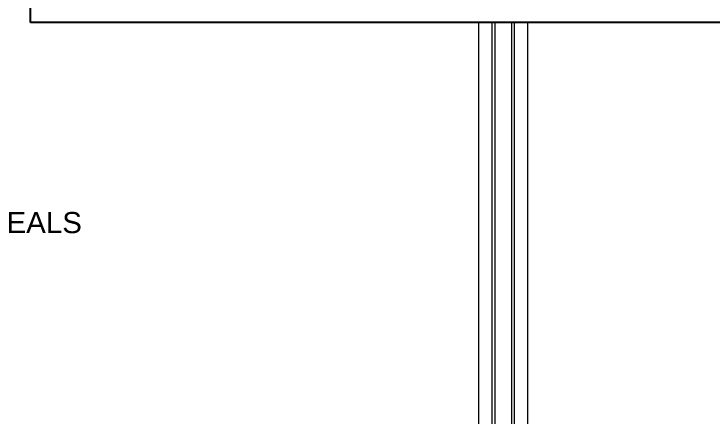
# Model space of a CAD drawing. Header units: feet. Extents: x -21 to 5170, y -254 to 1413.
# Drawn here: x 2283.8 to 2350.1, y 70.6 to 108.9 of the extents above; entities that cross this region are included whole.
import ezdxf
from ezdxf import colors
from ezdxf.entities.mleader import LeaderData, LeaderLine
from ezdxf.math import Vec2, Vec3

# ---------------------------------------------------------------- set-up
doc = ezdxf.new("R2010")
doc.units = ezdxf.units.FT
doc.header["$MEASUREMENT"] = 0
for name, color, linetype in [('ATI CENTER SUPPORT', 7, 'Continuous'), ('E-ARRY-TABL', 9, 'Continuous'), ('G-ANNO-TEXT', 1, 'Continuous')]:
    doc.layers.add(name, color=color, linetype=linetype)
doc.styles.add('NEI-A', font='arial.ttf')

msp = doc.modelspace()

# ---------------------------------------------------------------- linework, layer by layer
at = {"layer": 'ATI CENTER SUPPORT', "color": 8, "linetype": 'Continuous', "lineweight": 15}
for p, q in [((2327.77006, 108.06425), (2327.77006, 25.40257)), ((2329.03955, 108.06425), (2329.03955, 25.40257)), ((2329.30717, 108.06425), (2329.30717, 25.40257)), ((2330.88442, 108.06425), (2330.88442, 25.40257)), ((2331.15204, 108.06425), (2331.15204, 25.40257)), ((2332.42153, 108.06425), (2332.42153, 25.40257))]:
    msp.add_line(p, q, dxfattribs=at)
at = {"layer": 'E-ARRY-TABL'}
for p, q in [((2285.32588, 108.06425), (2285.32588, 153.47504)), ((2374.86571, 108.06425), (2285.32588, 108.06425))]:
    msp.add_line(p, q, dxfattribs=at)

# ---------------------------------------------------------------- leaders
at = {"layer": 'G-ANNO-TEXT'}
ml = msp.add_multileader_mtext('Standard', dxfattribs=at)
ml.set_content('\\pxql,t3.00005;(TYP.) BELL END &  FOAM SEALS', color=256, style='NEI-A')
ml.set_leader_properties()
ml.build(insert=Vec2(0, 0))
ml.multileader.update_dxf_attribs({"dogleg_length": 3.07146, "arrow_head_size": 3})
ctx = ml.context
ctx.base_point, ctx.char_height, ctx.arrow_head_size, ctx.landing_gap_size, ctx.plane_origin = Vec3(2244.26034, 88.82982), 2, 3, 1.53573, Vec3(3132.49335, 559.95235)
notes = []
notes.append((ctx, [(0, (1, 1, 0), (2243.36066, 88.82982), (1, 0), 0.89968, [(1, [(2229.63526, 73.01626)], 0, [])])]))
ctx.mtext.insert, ctx.mtext.width, ctx.mtext.flow_direction = Vec3(2245.79607, 90.12382), 44.2792087, 5
ctx.mtext.has_bg_fill, ctx.mtext.bg_color, ctx.mtext.bg_scale_factor, ctx.mtext.bg_transparency, ctx.mtext.use_window_bg_color = 1, -1073741824, 1.5, 0, 1
for ctx, leaders in notes:
    for number, flags, end, landing, length, lines in leaders:
        leader = LeaderData()
        leader.index, (leader.has_last_leader_line, leader.has_dogleg_vector, leader.attachment_direction) = number, flags
        leader.last_leader_point, leader.dogleg_vector, leader.dogleg_length = Vec3(end), Vec3(landing), length
        for number, points, colour, breaks in lines:
            line = LeaderLine()
            line.index, line.vertices, line.color, line.breaks = number, Vec3.list(points), colors.encode_raw_color(colour), breaks
            leader.lines.append(line)
        ctx.leaders.append(leader)

doc.saveas('drawing.dxf')
